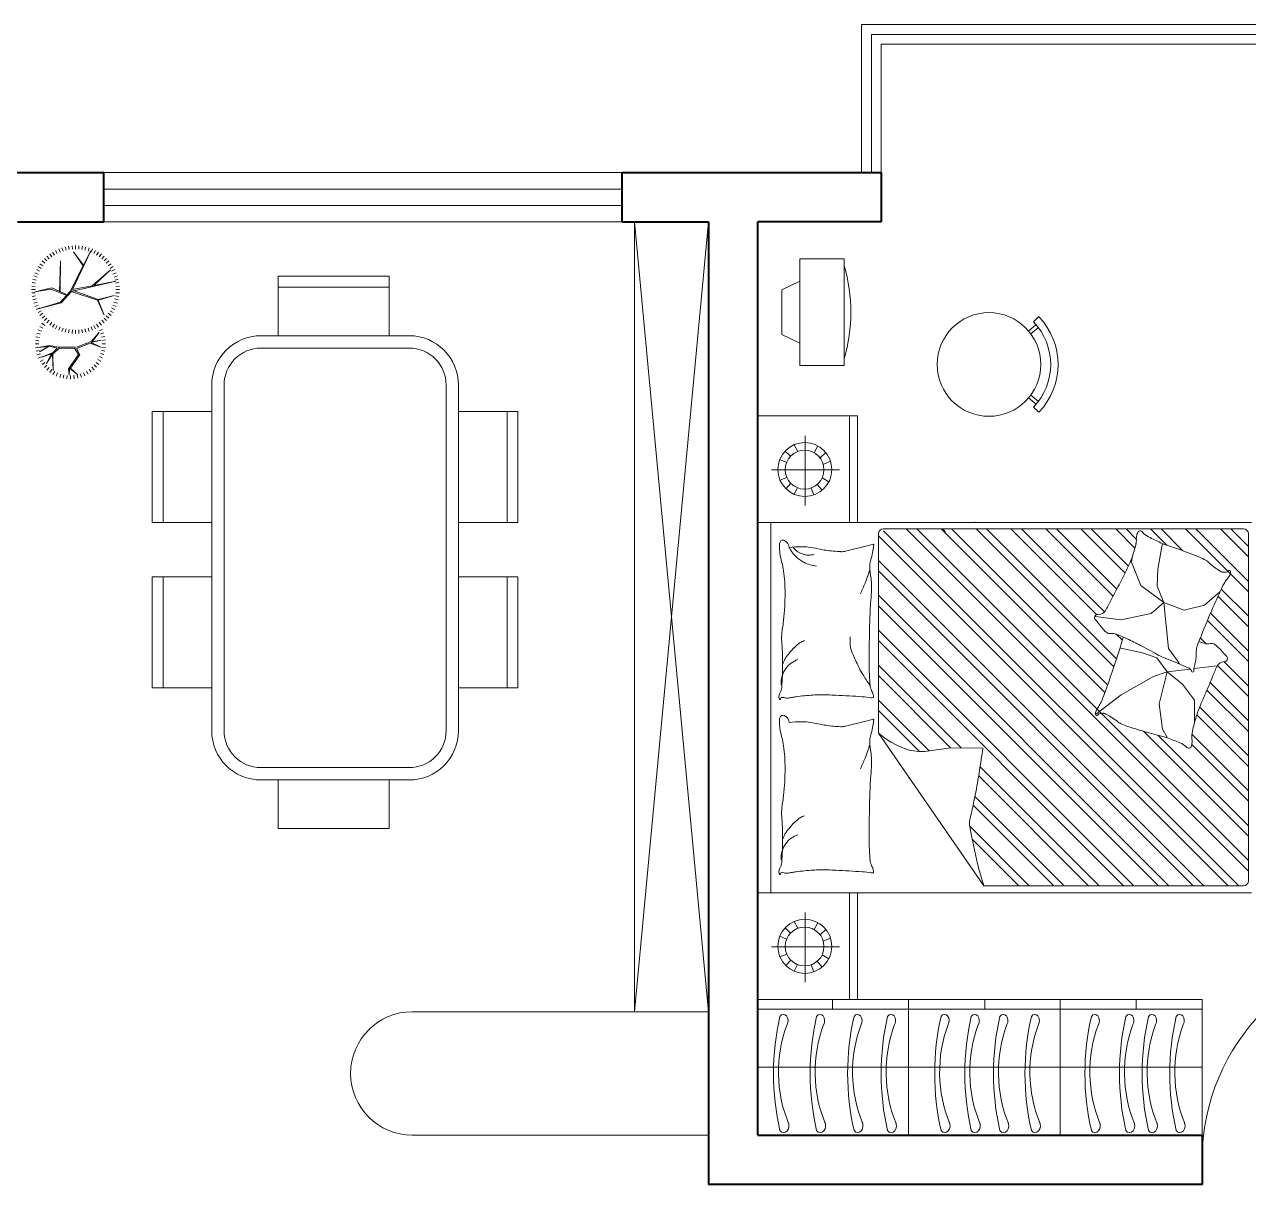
# Model space of a CAD drawing. Header units: millimetres. Extents: x 2835.4 to 2865.6, y 2144.9 to 2157.4.
# Drawn here: x 2855.464 to 2860.423, y 2152.702 to 2157.402 of the extents above; entities that cross this region are included whole.
import ezdxf

# ---------------------------------------------------------------- set-up
doc = ezdxf.new("R2010")
doc.units = ezdxf.units.MM
for name, color, linetype, lineweight in [('FURNITURE', 220, 'Continuous', 5), ('Muro1', 162, 'Continuous', 40), ('Puertas', 52, 'Continuous', 5)]:
    doc.layers.add(name, color=color, linetype=linetype, lineweight=lineweight)
doc.styles.add('ATT', font='txt')
doc.styles.get("Standard").update_dxf_attribs({"font": 'arial.ttf'})

# ---------------------------------------------------------------- blocks, each defined once
blk = doc.blocks.new('_C103PAV')
at = {"color": 0, "linetype": 'ByBlock'}
for p, q in [((5.8, 12.5), (-4.2, 12.5)), ((-4.2, 12.5), (-4.2, -11.5)), ((5.8, -11.5), (5.8, 12.5)), ((-8.2, 5.5), (-4.2, 7.5)), ((-8.2, 0.5), (-8.2, 5.5)), ((-8.2, 0.5), (-8.2, -4.5)), ((-8.2, -4.5), (-4.2, -6.5)), ((5.8, -11.5), (-4.2, -11.5))]:
    blk.add_line(p, q, dxfattribs=at)
blk.add_arc((-29.7, 0.5), 37, 343.6295, 16.3705, dxfattribs=at)
at = {"color": 0, "linetype": 'ByBlock', "style": 'ATT', "flags": 1}
for tag in ['YSIZE', 'XSIZE']:
    blk.add_attdef(tag, (0, 0), '', height=0.5, dxfattribs=at)
blk = doc.blocks.new('apto.')
at = {"layer": 'FURNITURE', "linetype": 'ByBlock'}
for p, q in [((2858.8553, 2157.4022), (2860.8153, 2157.4022)), ((2858.8553, 2156.8022), (2858.8553, 2157.4022)), ((2858.8953, 2157.3622), (2860.7753, 2157.3622)), ((2858.8953, 2156.8022), (2858.8953, 2157.3622)), ((2858.9353, 2157.3222), (2860.7353, 2157.3222)), ((2858.9353, 2156.8022), (2858.9353, 2157.3222)), ((2858.9353, 2156.8022), (2858.9353, 2157.0982)), ((2855.7853, 2156.8022), (2857.8853, 2156.8022)), ((2857.8853, 2156.7355), (2855.7853, 2156.7355)), ((2857.8853, 2156.6688), (2855.7853, 2156.6688)), ((2855.7853, 2156.6022), (2857.8853, 2156.6022)), ((2857.9353, 2153.4022), (2858.2353, 2156.6022)), ((2857.9353, 2156.6022), (2857.9353, 2153.4022)), ((2858.2353, 2153.4022), (2857.9353, 2156.6022)), ((2855.5743, 2156.4609), (2855.5659, 2156.4724)), ((2855.585, 2156.468), (2855.5775, 2156.4802)), ((2855.5962, 2156.4743), (2855.5897, 2156.487)), ((2855.6079, 2156.4797), (2855.6024, 2156.4929)), ((2855.62, 2156.4842), (2855.6156, 2156.4977)), ((2855.6324, 2156.4877), (2855.629, 2156.5015)), ((2855.645, 2156.4902), (2855.6428, 2156.5043)), ((2855.6578, 2156.4917), (2855.6567, 2156.5059)), ((2855.6583, 2156.329), (2855.7322, 2156.4847)), ((2855.7028, 2156.427), (2855.6619, 2156.4813)), ((2855.6619, 2156.4813), (2855.7012, 2156.4239)), ((2855.6706, 2156.4922), (2855.6706, 2156.5064)), ((2855.6835, 2156.4917), (2855.6846, 2156.5059)), ((2855.6963, 2156.4902), (2855.6985, 2156.5043)), ((2855.7322, 2156.4847), (2855.7028, 2156.427)), ((2855.7089, 2156.4877), (2855.7122, 2156.5015)), ((2855.7213, 2156.4842), (2855.7257, 2156.4977)), ((2855.7334, 2156.4797), (2855.7388, 2156.4929)), ((2855.7451, 2156.4743), (2855.7515, 2156.487)), ((2855.7563, 2156.468), (2855.7638, 2156.4802)), ((2855.767, 2156.4609), (2855.7754, 2156.4724)), ((2855.5309, 2156.4139), (2855.5187, 2156.4214)), ((2855.538, 2156.4246), (2855.5265, 2156.433)), ((2855.546, 2156.4347), (2855.5351, 2156.444)), ((2855.5547, 2156.4442), (2855.5446, 2156.4543)), ((2855.5642, 2156.4529), (2855.5549, 2156.4638)), ((2855.6101, 2156.4443), (2855.6051, 2156.3188)), ((2855.6082, 2156.3209), (2855.6101, 2156.4443)), ((2855.7012, 2156.4239), (2855.6513, 2156.3257)), ((2855.7771, 2156.4529), (2855.7864, 2156.4637)), ((2855.7866, 2156.4442), (2855.7966, 2156.4542)), ((2855.7953, 2156.4347), (2855.8061, 2156.444)), ((2855.8033, 2156.4246), (2855.8148, 2156.433)), ((2855.8104, 2156.4139), (2855.8226, 2156.4213)), ((2855.5112, 2156.3665), (2855.4974, 2156.3699)), ((2855.5147, 2156.3789), (2855.5012, 2156.3833)), ((2855.5192, 2156.391), (2855.506, 2156.3965)), ((2855.5246, 2156.4027), (2855.5119, 2156.4092)), ((2855.8123, 2156.4083), (2855.7378, 2156.3438)), ((2855.7449, 2156.3452), (2855.8123, 2156.4083)), ((2855.8167, 2156.4027), (2855.8294, 2156.4091)), ((2855.8221, 2156.391), (2855.8353, 2156.3964)), ((2855.8266, 2156.3789), (2855.8401, 2156.3833)), ((2855.83, 2156.3665), (2855.8439, 2156.3698)), ((2856.4914, 2156.1411), (2856.4914, 2156.3821)), ((2856.4914, 2156.3821), (2856.9414, 2156.3821)), ((2856.9414, 2156.3821), (2856.9414, 2156.1411)), ((2855.5067, 2156.3283), (2855.4924, 2156.3283)), ((2855.5072, 2156.3411), (2855.493, 2156.3422)), ((2855.5087, 2156.3539), (2855.4946, 2156.3561)), ((2855.5062, 2156.3189), (2855.5742, 2156.3346)), ((2855.5725, 2156.3304), (2855.5062, 2156.3189)), ((2855.6378, 2156.3026), (2855.5725, 2156.3304)), ((2855.5742, 2156.3346), (2855.6367, 2156.3065)), ((2855.6102, 2156.2775), (2855.6565, 2156.3293)), ((2855.8358, 2156.3627), (2855.6531, 2156.3208)), ((2855.7592, 2156.2854), (2855.6531, 2156.3208)), ((2855.6572, 2156.3283), (2855.7378, 2156.3438)), ((2855.6612, 2156.3248), (2855.7623, 2156.2876)), ((2855.7449, 2156.3452), (2855.8358, 2156.3627)), ((2855.8326, 2156.3539), (2855.8466, 2156.3561)), ((2855.8341, 2156.3411), (2855.8483, 2156.3422)), ((2855.8346, 2156.3282), (2855.8488, 2156.3282)), ((2856.4914, 2156.1411), (2856.4914, 2156.3381)), ((2856.4914, 2156.3381), (2856.9414, 2156.3381)), ((2856.9414, 2156.3381), (2856.9414, 2156.1411)), ((2855.5072, 2156.3154), (2855.493, 2156.3143)), ((2855.5087, 2156.3026), (2855.4946, 2156.3004)), ((2855.5112, 2156.29), (2855.4974, 2156.2867)), ((2855.5147, 2156.2776), (2855.5011, 2156.2732)), ((2855.5198, 2156.2495), (2855.6102, 2156.2775)), ((2855.6124, 2156.2744), (2855.5198, 2156.2495)), ((2855.6538, 2156.3198), (2855.6124, 2156.2744)), ((2855.7872, 2156.2243), (2855.7592, 2156.2854)), ((2855.7623, 2156.2876), (2855.8267, 2156.3039)), ((2855.8267, 2156.3039), (2855.7627, 2156.2848)), ((2855.7627, 2156.2848), (2855.7872, 2156.2243)), ((2855.8265, 2156.2776), (2855.8401, 2156.2732)), ((2855.83, 2156.29), (2855.8439, 2156.2866)), ((2855.8326, 2156.3026), (2855.8466, 2156.3004)), ((2855.8341, 2156.3154), (2855.8483, 2156.3143)), ((2855.5192, 2156.2655), (2855.506, 2156.2601)), ((2855.5245, 2156.2538), (2855.5118, 2156.2474)), ((2855.5308, 2156.2426), (2855.5187, 2156.2352)), ((2855.538, 2156.2319), (2855.5265, 2156.2235)), ((2855.546, 2156.2218), (2855.5351, 2156.2125)), ((2855.7953, 2156.2218), (2855.8061, 2156.2125)), ((2855.8033, 2156.2319), (2855.8148, 2156.2235)), ((2855.8104, 2156.2426), (2855.8226, 2156.2351)), ((2855.8167, 2156.2538), (2855.8294, 2156.2473)), ((2855.8221, 2156.2655), (2855.8353, 2156.26)), ((2855.5385, 2156.1718), (2855.5261, 2156.1789)), ((2855.5458, 2156.1831), (2855.5342, 2156.1915)), ((2855.5547, 2156.2123), (2855.5446, 2156.2023)), ((2855.5641, 2156.2036), (2855.5549, 2156.1928)), ((2855.5743, 2156.1956), (2855.5659, 2156.1841)), ((2855.585, 2156.1885), (2855.5775, 2156.1763)), ((2855.5962, 2156.1822), (2855.5897, 2156.1695)), ((2855.6079, 2156.1768), (2855.6024, 2156.1636)), ((2855.62, 2156.1723), (2855.6156, 2156.1588)), ((2855.7213, 2156.1723), (2855.7257, 2156.1588)), ((2855.7334, 2156.1768), (2855.7388, 2156.1636)), ((2855.745, 2156.1822), (2855.7515, 2156.1695)), ((2855.7563, 2156.1885), (2855.7637, 2156.1763)), ((2855.767, 2156.1956), (2855.7754, 2156.1841)), ((2855.7771, 2156.2036), (2855.7864, 2156.1927)), ((2855.7865, 2156.2123), (2855.7966, 2156.2022)), ((2859.5321, 2156.1602), (2859.5627, 2156.1861)), ((2859.5414, 2156.1484), (2859.572, 2156.1743)), ((2859.5523, 2156.1976), (2859.5739, 2156.2184)), ((2855.5222, 2156.121), (2855.5081, 2156.1225)), ((2855.5243, 2156.1343), (2855.5103, 2156.1372)), ((2855.5277, 2156.1473), (2855.5141, 2156.1516)), ((2855.5325, 2156.1599), (2855.5194, 2156.1656)), ((2855.6323, 2156.1688), (2855.629, 2156.155)), ((2855.645, 2156.1663), (2855.6427, 2156.1522)), ((2855.6578, 2156.1648), (2855.6566, 2156.1506)), ((2855.6706, 2156.1643), (2855.6706, 2156.15)), ((2855.6835, 2156.1648), (2855.6846, 2156.1506)), ((2855.6963, 2156.1663), (2855.6985, 2156.1522)), ((2855.7089, 2156.1688), (2855.7122, 2156.155)), ((2855.7335, 2156.118), (2855.7669, 2156.1548)), ((2855.773, 2156.1234), (2855.7346, 2156.1141)), ((2855.7669, 2156.1548), (2855.7378, 2156.1163)), ((2855.7378, 2156.1163), (2855.773, 2156.1234)), ((2855.7669, 2156.1609), (2855.7799, 2156.1668)), ((2855.7717, 2156.1484), (2855.7853, 2156.1529)), ((2855.7753, 2156.1355), (2855.7892, 2156.1385)), ((2855.7774, 2156.1222), (2855.7916, 2156.1238)), ((2857.0224, 2156.1411), (2856.4224, 2156.1411)), ((2855.5216, 2156.1076), (2855.5073, 2156.1076)), ((2855.5224, 2156.0942), (2855.5082, 2156.0927)), ((2855.5245, 2156.081), (2855.5106, 2156.0779)), ((2855.5176, 2156.0937), (2855.5651, 2156.1014)), ((2855.5602, 2156.098), (2855.5176, 2156.0937)), ((2855.5632, 2156.0985), (2855.525, 2156.0754)), ((2855.525, 2156.0754), (2855.5602, 2156.098)), ((2855.5966, 2156.0906), (2855.5632, 2156.0985)), ((2855.5651, 2156.1014), (2855.6001, 2156.0943)), ((2855.5729, 2156.067), (2855.5966, 2156.0906)), ((2855.6039, 2156.0909), (2855.5791, 2156.0662)), ((2855.6001, 2156.0943), (2855.6705, 2156.0943)), ((2855.671, 2156.0875), (2855.6039, 2156.0909)), ((2855.6671, 2156.091), (2855.6833, 2156.0651)), ((2855.7304, 2156.1112), (2855.6742, 2156.0897)), ((2855.6742, 2156.0897), (2855.6886, 2156.0641)), ((2855.6752, 2156.095), (2855.7335, 2156.118)), ((2855.773, 2156.0941), (2855.7304, 2156.1112)), ((2855.7346, 2156.1141), (2855.773, 2156.0941)), ((2855.7755, 2156.0821), (2855.7895, 2156.0792)), ((2855.7776, 2156.0954), (2855.7918, 2156.094)), ((2855.7782, 2156.1088), (2855.7925, 2156.1089)), ((2857.0224, 2156.0911), (2856.4224, 2156.0911)), ((2855.5281, 2156.068), (2855.5145, 2156.0635)), ((2855.5329, 2156.0555), (2855.5199, 2156.0496)), ((2855.5391, 2156.0435), (2855.5268, 2156.0364)), ((2855.5755, 2156.0715), (2855.5337, 2156.0537)), ((2855.5337, 2156.0537), (2855.5732, 2156.0671)), ((2855.5465, 2156.0323), (2855.535, 2156.0239)), ((2855.5777, 2156.0683), (2855.5528, 2156.0281)), ((2855.5528, 2156.0281), (2855.5732, 2156.0671)), ((2855.5807, 2156.0009), (2855.5777, 2156.0683)), ((2855.5791, 2156.0662), (2855.5807, 2156.0009)), ((2855.6833, 2156.0651), (2855.6428, 2156.0067)), ((2855.6886, 2156.0641), (2855.6502, 2156.0099)), ((2855.7456, 2156.0228), (2855.7563, 2156.0133)), ((2855.754, 2156.0333), (2855.7656, 2156.0249)), ((2855.7613, 2156.0446), (2855.7737, 2156.0375)), ((2855.7674, 2156.0566), (2855.7804, 2156.0508)), ((2855.7721, 2156.0691), (2855.7857, 2156.0648)), ((2855.555, 2156.0219), (2855.5444, 2156.0123)), ((2855.5645, 2156.0125), (2855.555, 2156.0018)), ((2855.575, 2156.0041), (2855.5666, 2155.9925)), ((2855.5863, 2155.9968), (2855.5792, 2155.9844)), ((2855.5983, 2155.9908), (2855.5925, 2155.9777)), ((2855.6108, 2155.986), (2855.6065, 2155.9724)), ((2855.6238, 2155.9826), (2855.6209, 2155.9686)), ((2855.6371, 2155.9805), (2855.6357, 2155.9664)), ((2855.6449, 2155.9816), (2855.6428, 2156.0067)), ((2855.6456, 2156.0099), (2855.6449, 2155.9816)), ((2855.6798, 2155.9824), (2855.6456, 2156.0099)), ((2855.6502, 2156.0099), (2855.6798, 2155.9824)), ((2855.6505, 2155.9799), (2855.6506, 2155.9656)), ((2855.6639, 2155.9807), (2855.6655, 2155.9665)), ((2855.6772, 2155.9828), (2855.6802, 2155.9689)), ((2855.6901, 2155.9864), (2855.6946, 2155.9728)), ((2855.7026, 2155.9912), (2855.7085, 2155.9782)), ((2855.7146, 2155.9974), (2855.7217, 2155.9851)), ((2855.7258, 2156.0048), (2855.7342, 2155.9933)), ((2855.7362, 2156.0132), (2855.7458, 2156.0027)), ((2856.2224, 2155.9411), (2856.2224, 2154.5411)), ((2856.2724, 2155.9411), (2856.2724, 2154.5411)), ((2857.1724, 2154.5411), (2857.1724, 2155.9411)), ((2857.2224, 2154.5411), (2857.2224, 2155.9411)), ((2859.5321, 2155.8891), (2859.5627, 2155.8632)), ((2859.5414, 2155.9009), (2859.572, 2155.875)), ((2855.9814, 2155.3841), (2855.9814, 2155.8341)), ((2855.9814, 2155.8341), (2856.2224, 2155.8341)), ((2856.0254, 2155.3841), (2856.0254, 2155.8341)), ((2856.0254, 2155.8341), (2856.2224, 2155.8341)), ((2857.4634, 2155.8341), (2857.2224, 2155.8341)), ((2857.4194, 2155.8341), (2857.2224, 2155.8341)), ((2857.4194, 2155.3841), (2857.4194, 2155.8341)), ((2857.4634, 2155.3841), (2857.4634, 2155.8341)), ((2859.5523, 2155.8517), (2859.5739, 2155.8309)), ((2858.8384, 2155.8162), (2858.4352, 2155.8162)), ((2858.4352, 2155.8162), (2858.4352, 2155.3842)), ((2858.8062, 2155.3842), (2858.8062, 2155.8162)), ((2858.8384, 2155.3842), (2858.8384, 2155.8162)), ((2858.6265, 2155.7356), (2858.6265, 2155.4538)), ((2858.5973, 2155.6722), (2858.5828, 2155.6997)), ((2858.6265, 2155.7083), (2858.6265, 2155.6771)), ((2858.6629, 2155.6672), (2858.6783, 2155.6947)), ((2858.5516, 2155.6278), (2858.5242, 2155.6402)), ((2858.5679, 2155.6529), (2858.5456, 2155.6737)), ((2858.6873, 2155.646), (2858.7105, 2155.6678)), ((2858.7004, 2155.6199), (2858.7296, 2155.6323)), ((2858.4905, 2155.5973), (2858.7657, 2155.5973)), ((2858.5459, 2155.5973), (2858.5161, 2155.5973)), ((2858.5524, 2155.5671), (2858.5248, 2155.5564)), ((2858.5686, 2155.5431), (2858.5488, 2155.521)), ((2858.6761, 2155.5388), (2858.6958, 2155.5152)), ((2858.6961, 2155.5652), (2858.7227, 2155.5489)), ((2858.5954, 2155.5252), (2858.5819, 2155.4987)), ((2858.651, 2155.5241), (2858.662, 2155.4959)), ((2856.2224, 2155.3841), (2855.9814, 2155.3841)), ((2856.2224, 2155.3841), (2856.0254, 2155.3841)), ((2857.2224, 2155.3841), (2857.4634, 2155.3841)), ((2857.2224, 2155.3841), (2857.4194, 2155.3841)), ((2858.4352, 2155.3842), (2858.8384, 2155.3842)), ((2860.4352, 2155.3842), (2858.4352, 2155.3842)), ((2858.4352, 2155.3842), (2858.4352, 2153.8842)), ((2858.4876, 2155.3842), (2858.4876, 2153.8842)), ((2859.3139, 2155.3842), (2859.3139, 2155.3872)), ((2858.9237, 2154.5307), (2858.9237, 2155.3383)), ((2860.3411, 2153.9126), (2858.9237, 2155.3299)), ((2858.9437, 2155.3583), (2860.403, 2155.3583)), ((2860.3835, 2153.9126), (2858.9449, 2155.3511)), ((2860.423, 2153.972), (2859.0367, 2155.3583)), ((2860.423, 2154.0145), (2859.0792, 2155.3583)), ((2859.8413, 2154.6952), (2859.1782, 2155.3583)), ((2859.8526, 2154.7264), (2859.2206, 2155.3583)), ((2859.8782, 2154.7997), (2859.3196, 2155.3583)), ((2859.8888, 2154.8316), (2859.362, 2155.3583)), ((2859.8081, 2155.0112), (2859.461, 2155.3583)), ((2859.84, 2155.0218), (2859.5034, 2155.3583)), ((2859.8748, 2155.086), (2859.6024, 2155.3583)), ((2859.8892, 2155.114), (2859.6449, 2155.3583)), ((2859.9232, 2155.179), (2859.7439, 2155.3583)), ((2859.9369, 2155.2077), (2859.7863, 2155.3583)), ((2859.9631, 2155.2805), (2859.8853, 2155.3583)), ((2859.9688, 2155.3173), (2859.9277, 2155.3583)), ((2860.0925, 2155.2925), (2860.0267, 2155.3583)), ((2860.1576, 2155.2699), (2860.0691, 2155.3583)), ((2860.423, 2155.1034), (2860.1681, 2155.3583)), ((2860.423, 2155.1458), (2860.2105, 2155.3583)), ((2860.423, 2155.2448), (2860.3095, 2155.3583)), ((2860.423, 2155.2873), (2860.352, 2155.3583)), ((2860.423, 2155.3383), (2860.423, 2153.9326)), ((2858.8735, 2155.2888), (2858.7909, 2155.2681)), ((2858.9035, 2155.2963), (2858.8735, 2155.2888)), ((2860.0562, 2155.1958), (2860.0733, 2155.2938)), ((2860.0733, 2155.2938), (2860.0798, 2155.2971)), ((2860.2421, 2153.9126), (2858.9237, 2155.2309)), ((2859.9496, 2155.2233), (2859.953, 2155.2474)), ((2860.1997, 2153.9126), (2858.9237, 2155.1885)), ((2859.9874, 2155.1287), (2859.9496, 2155.2233)), ((2860.0527, 2155.127), (2860.0562, 2155.1958)), ((2855.9814, 2154.7141), (2855.9814, 2155.1641)), ((2855.9814, 2155.1641), (2856.2224, 2155.1641)), ((2856.0254, 2154.7141), (2856.0254, 2155.1641)), ((2856.0254, 2155.1641), (2856.2224, 2155.1641)), ((2857.4634, 2155.1641), (2857.2224, 2155.1641)), ((2857.4194, 2155.1641), (2857.2224, 2155.1641)), ((2857.4194, 2154.7141), (2857.4194, 2155.1641)), ((2857.4634, 2154.7141), (2857.4634, 2155.1641)), ((2860.1007, 2153.9126), (2858.9237, 2155.0895)), ((2860.0802, 2155.0599), (2859.9874, 2155.1287)), ((2860.0802, 2155.0599), (2860.0527, 2155.127)), ((2860.2452, 2155.0496), (2860.3078, 2155.1032)), ((2860.423, 2154.962), (2860.2997, 2155.0853)), ((2860.423, 2155.0044), (2860.313, 2155.1144)), ((2860.0582, 2153.9126), (2858.9237, 2155.0471)), ((2860.0287, 2155.0152), (2860.0802, 2155.0599)), ((2860.0802, 2155.0599), (2860.0991, 2154.8741)), ((2860.0802, 2155.0599), (2860.1627, 2155.0289)), ((2860.1627, 2155.0289), (2860.2452, 2155.0496)), ((2859.8035, 2155.0031), (2859.9066, 2154.9894)), ((2859.9066, 2154.9894), (2860.0287, 2155.0152)), ((2860.423, 2154.8206), (2860.2566, 2154.987)), ((2860.423, 2154.863), (2860.2693, 2155.0167)), ((2859.9592, 2153.9126), (2858.9237, 2154.9481)), ((2859.9123, 2154.907), (2859.8869, 2154.9324)), ((2859.9168, 2153.9126), (2858.9237, 2154.9057)), ((2860.2514, 2154.8932), (2860.228, 2154.9166)), ((2859.9945, 2154.8558), (2859.9056, 2154.8755)), ((2860.0518, 2154.836), (2859.9945, 2154.8558)), ((2860.0932, 2154.7787), (2860.0518, 2154.836)), ((2860.0794, 2154.8369), (2860.1357, 2154.8139)), ((2860.0991, 2154.8741), (2860.1352, 2154.8242)), ((2859.2592, 2154.4712), (2858.9237, 2154.8067)), ((2860.0932, 2154.7787), (2860.1874, 2154.7904)), ((2860.1352, 2154.8242), (2860.1438, 2154.8122)), ((2860.1357, 2154.8139), (2860.1792, 2154.7961)), ((2860.2021, 2154.7923), (2860.2967, 2154.8041)), ((2860.423, 2154.6792), (2860.2972, 2154.805)), ((2860.423, 2154.7216), (2860.3242, 2154.8204)), ((2859.2163, 2154.4717), (2858.9237, 2154.7642)), ((2859.9076, 2154.6858), (2860.0379, 2154.7609)), ((2860.0379, 2154.7609), (2860.0932, 2154.7787)), ((2860.0932, 2154.7787), (2860.0616, 2154.6502)), ((2860.0932, 2154.7787), (2860.1565, 2154.7293)), ((2860.423, 2154.5802), (2860.2677, 2154.7355)), ((2856.2224, 2154.7141), (2855.9814, 2154.7141)), ((2856.2224, 2154.7141), (2856.0254, 2154.7141)), ((2857.2224, 2154.7141), (2857.4634, 2154.7141)), ((2857.2224, 2154.7141), (2857.4194, 2154.7141)), ((2859.8036, 2154.6066), (2859.9076, 2154.6858)), ((2860.1565, 2154.7293), (2860.2039, 2154.664)), ((2860.423, 2154.5377), (2860.2551, 2154.7057)), ((2859.1296, 2154.4593), (2858.9237, 2154.6652)), ((2860.0616, 2154.6502), (2860.0755, 2154.5474)), ((2860.2039, 2154.664), (2860.2039, 2154.5711)), ((2860.423, 2154.4387), (2860.2255, 2154.6363)), ((2858.9035, 2154.5871), (2858.8735, 2154.5796)), ((2859.0901, 2154.4564), (2858.9237, 2154.6228)), ((2860.423, 2154.3963), (2860.2142, 2154.6052)), ((2858.8735, 2154.5796), (2858.7909, 2154.5589)), ((2860.423, 2154.1135), (2859.9982, 2154.5383)), ((2860.0755, 2154.5474), (2860.0955, 2154.5114)), ((2858.9237, 2154.5307), (2859.3511, 2153.9126)), ((2860.423, 2154.1559), (2860.0561, 2154.5228)), ((2860.423, 2154.2973), (2860.1946, 2154.5257)), ((2859.1214, 2154.4581), (2859.2168, 2154.4718)), ((2859.2168, 2154.4718), (2859.3469, 2154.47)), ((2860.423, 2154.2549), (2860.1933, 2154.4847)), ((2856.4224, 2154.3911), (2857.0224, 2154.3911)), ((2859.8178, 2153.9126), (2859.3359, 2154.3945)), ((2856.4224, 2154.3411), (2857.0224, 2154.3411)), ((2856.4914, 2154.3411), (2856.4914, 2154.1441)), ((2856.9414, 2154.1441), (2856.9414, 2154.3411)), ((2859.7754, 2153.9126), (2859.3301, 2154.3579)), ((2859.634, 2153.9126), (2859.3076, 2154.239)), ((2859.6764, 2153.9126), (2859.3148, 2154.2742)), ((2856.4914, 2154.1441), (2856.9414, 2154.1441)), ((2859.535, 2153.9126), (2859.2939, 2154.1537)), ((2859.4926, 2153.9126), (2859.3043, 2154.1009)), ((2860.403, 2153.9126), (2859.3511, 2153.9126)), ((2858.8384, 2153.8842), (2858.4352, 2153.8842)), ((2858.4352, 2153.8842), (2858.4352, 2153.4522)), ((2858.4352, 2153.8842), (2860.4352, 2153.8842)), ((2858.8062, 2153.4522), (2858.8062, 2153.8842)), ((2858.8384, 2153.4522), (2858.8384, 2153.8842)), ((2858.6265, 2153.8036), (2858.6265, 2153.5218)), ((2858.5679, 2153.7209), (2858.5456, 2153.7417)), ((2858.5973, 2153.7402), (2858.5828, 2153.7677)), ((2858.6265, 2153.7763), (2858.6265, 2153.7451)), ((2858.6629, 2153.7352), (2858.6783, 2153.7627)), ((2858.5516, 2153.6958), (2858.5242, 2153.7082)), ((2858.6873, 2153.714), (2858.7105, 2153.7358)), ((2858.7004, 2153.6879), (2858.7296, 2153.7003)), ((2858.4905, 2153.6653), (2858.7657, 2153.6653)), ((2858.5459, 2153.6653), (2858.5161, 2153.6653)), ((2858.5524, 2153.6351), (2858.5248, 2153.6244)), ((2858.5686, 2153.6111), (2858.5488, 2153.589)), ((2858.5954, 2153.5932), (2858.5819, 2153.5667)), ((2858.6761, 2153.6068), (2858.6958, 2153.5832)), ((2858.6961, 2153.6332), (2858.7227, 2153.6169)), ((2858.651, 2153.5921), (2858.662, 2153.5639)), ((2860.2353, 2153.4522), (2858.4352, 2153.4522)), ((2858.4352, 2152.9022), (2858.4352, 2153.4522)), ((2858.4352, 2153.4522), (2858.8384, 2153.4522)), ((2859.0458, 2153.4522), (2858.7383, 2153.4522)), ((2858.7383, 2153.4522), (2858.7383, 2153.4122)), ((2859.3533, 2153.4522), (2859.0458, 2153.4522)), ((2859.0458, 2153.4522), (2859.0458, 2152.9022)), ((2859.6608, 2153.4522), (2859.3533, 2153.4522)), ((2859.3555, 2153.4522), (2859.3555, 2153.4122)), ((2859.9683, 2153.4522), (2859.6608, 2153.4522)), ((2859.6608, 2153.4522), (2859.6608, 2153.4122)), ((2859.9683, 2153.4522), (2859.9683, 2153.4122)), ((2860.2353, 2153.4522), (2859.9683, 2153.4522)), ((2860.2353, 2153.4522), (2860.2353, 2152.9022)), ((2858.2353, 2153.4022), (2857.0353, 2153.4022)), ((2860.2353, 2153.4122), (2858.4352, 2153.4122)), ((2859.6608, 2153.4122), (2859.6608, 2152.9022)), ((2858.4352, 2153.3022), (2858.4352, 2152.9022)), ((2858.4352, 2153.1772), (2860.2353, 2153.1772)), ((2858.2353, 2152.9022), (2857.0353, 2152.9022)), ((2858.4352, 2152.9022), (2860.2353, 2152.9022))]:
    blk.add_line(p, q, dxfattribs=at)
for centre, radius in [((2859.3718, 2156.0246), 0.21), ((2858.6255, 2155.599), 0.1094), ((2858.6246, 2155.5984), 0.0787), ((2858.6255, 2153.667), 0.1094), ((2858.6246, 2153.6664), 0.0787)]:
    blk.add_circle(centre, radius, dxfattribs=at)
for centre, radius, start, end in [((2859.3718, 2156.0246), 0.25, 316.2207, 43.7793), ((2859.3718, 2156.0246), 0.28, 316.2207, 43.7793), ((2856.4224, 2155.9411), 0.2, 90, 180), ((2857.0224, 2155.9411), 0.2, 360, 90), ((2856.4224, 2155.9411), 0.15, 90, 180), ((2857.0224, 2155.9411), 0.15, 360, 90), ((2858.9437, 2155.3383), 0.02, 90, 180), ((2859.1763, 2155.3383), 0.02, 0, 90), ((2860.0286, 2155.319), 0.0599, 166.9598, 183.3881), ((2860.0199, 2155.321), 0.0509, 148.3083, 166.9598), ((2859.9815, 2155.3447), 0.0058, 90.9614, 148.3083), ((2859.9817, 2155.3338), 0.0168, 40.5086, 90.9614), ((2860.0519, 2155.3937), 0.0755, 220.5086, 243.6668), ((2860.403, 2155.3383), 0.02, 0, 90), ((2858.6131, 2155.2843), 0.0904, 168.7276, 180), ((2858.6839, 2155.2843), 0.1611, 180, 188.4372), ((2858.5373, 2155.2994), 0.0131, 63.4195, 168.7276), ((2858.5279, 2155.2805), 0.0342, 4.4002, 63.4195), ((2858.6151, 2154.7944), 0.4918, 90, 96.2324), ((2858.6864, 2155.3473), 0.1399, 207.2036, 224.9024), ((2858.6505, 2155.338), 0.0899, 216.2641, 228.5571), ((2858.6151, 2155.0822), 0.204, 80.3156, 90), ((2858.501, 2154.4139), 0.882, 77.8016, 80.3156), ((2858.6346, 2155.3146), 0.2708, 350.5159, 355.9171), ((2858.9038, 2155.2954), 0.000917, 355.9171, 104.0449), ((2859.5479, 2155.3919), 0.43, 339.2514, 347.3748), ((2859.906, 2155.3117), 0.063, 347.3748, 3.3881), ((2861.1991, 2157.7117), 2.6619, 243.6668, 244.8268), ((2860.1434, 2155.4653), 0.1798, 244.8268, 249.2919), ((2860.2727, 2155.8073), 0.5454, 249.2919, 251.7631), ((2859.5862, 2153.724), 1.6481, 70.3416, 71.7631), ((2858.8259, 2155.3054), 0.3048, 188.4372, 195.744), ((2858.6864, 2155.3473), 0.1399, 224.9024, 242.6012), ((2858.6258, 2155.3101), 0.0526, 228.5571, 244.6449), ((2858.668, 2155.3991), 0.1511, 244.6449, 248.1851), ((2858.6882, 2155.4496), 0.2056, 248.1851, 251.2201), ((2858.6401, 2155.3082), 0.0562, 251.2201, 270), ((2858.6401, 2155.3435), 0.0915, 270, 284.6851), ((2858.7544, 2155.5859), 0.3171, 257.8016, 261.9949), ((2858.802, 2155.9243), 0.6588, 261.9949, 267.3351), ((2858.7745, 2155.3338), 0.0677, 267.3351, 284.0452), ((2859.0086, 2155.2035), 0.1197, 162.6136, 173.5659), ((2858.6751, 2155.3079), 0.2297, 342.6136, 350.5159), ((2859.3668, 2155.4606), 0.6236, 332.5079, 339.2514), ((2859.4668, 2153.3897), 2.003, 67.7645, 70.3416), ((2860.1504, 2155.0619), 0.1965, 59.5306, 67.7645), ((2860.209, 2155.1615), 0.081, 45.9036, 59.5306), ((2858.2994, 2155.1569), 0.2422, 7.5469, 15.744), ((2857.8628, 2155.0991), 0.6827, 0, 7.5469), ((2858.6864, 2155.3473), 0.1399, 242.6012, 253.485), ((2858.6864, 2155.3473), 0.1399, 253.485, 264.3689), ((2858.1832, 2155.4112), 0.7387, 340.572, 342.8018), ((2859.0346, 2155.2005), 0.1459, 173.5659, 191.5586), ((2860.4003, 2155.3589), 0.194, 225.9036, 234.6985), ((2860.4916, 2155.4879), 0.352, 234.6985, 238.7862), ((2860.3296, 2155.2205), 0.0393, 238.7862, 251.0332), ((2860.3218, 2155.1978), 0.0153, 251.0332, 268.3327), ((2860.3236, 2155.2596), 0.0771, 268.3327, 276.0115), ((2860.3302, 2155.197), 0.0142, 276.0115, 319.0249), ((2860.3456, 2155.1836), 0.0063, 72.3233, 139.0249), ((2860.3154, 2155.1856), 0.0352, 335.2589, 359.5525), ((2860.3462, 2155.1853), 0.00443, 359.5525, 72.3233), ((2858.1832, 2155.4112), 0.7387, 336.5156, 338.3423), ((2858.1832, 2155.4112), 0.7387, 338.3423, 340.572), ((2858.6662, 2155.1252), 0.2301, 357.2509, 11.5586), ((2865.2983, 2152.2902), 6.1019, 152.15178, 152.50014), ((2854.7409, 2157.8678), 5.8383, 332.15178, 332.50792), ((2861.0694, 2154.7557), 0.8371, 152.8972, 155.4754), ((2860.3947, 2155.101), 0.0792, 137.0187, 152.8972), ((2860.2928, 2155.196), 0.0601, 317.0187, 335.2589), ((2857.4965, 2155.0991), 1.049, 353.9133, 0), ((2858.1832, 2155.4112), 0.7387, 334.6889, 336.5156), ((2857.4929, 2155.1815), 1.4048, 355.3824, 357.2509), ((2861.6743, 2154.1767), 2.0162, 152.5001, 153.5853), ((2864.9425, 2152.9886), 5.0942, 155.4754, 156.5205), ((2860.1056, 2154.9705), 1.2165, 175.3824, 177.3904), ((2859.8153, 2155.0479), 0.0359, 266.7545, 332.7098), ((2857.0948, 2156.4515), 3.0972, 332.7098, 333.5853), ((2858.0133, 2155.044), 0.5293, 349.8101, 353.9133), ((2862.2491, 2154.8728), 3.3622, 177.3904, 179.0296), ((2859.8126, 2154.9993), 0.0127, 86.7545, 218.8136), ((2859.857, 2155.035), 0.0697, 218.8136, 224.1274), ((2859.7745, 2154.9551), 0.0452, 37.5287, 44.1274), ((2859.507, 2154.7496), 0.3825, 36.2163, 37.5287), ((2863.1546, 2153.7653), 3.145, 156.5205, 158.9957), ((2858.6842, 2154.9234), 0.1524, 169.8101, 177.4614), ((2860.3485, 2155.3658), 0.6605, 216.2163, 217.2151), ((2859.9958, 2155.098), 0.2176, 217.2151, 223.5224), ((2859.8941, 2155.0014), 0.0774, 223.5224, 234.1064), ((2859.862, 2154.957), 0.0226, 234.1064, 278.0492), ((2859.8716, 2154.8893), 0.0458, 67.5838, 98.0492), ((2859.5056, 2154.0022), 1.0054, 64.9471, 67.5838), ((2858.8214, 2154.9173), 0.2897, 177.4614, 184.8018), ((2857.6626, 2154.82), 0.8732, 0.5757, 4.8018), ((2858.7414, 2154.7177), 0.2252, 129.0349, 136.1885), ((2858.6306, 2154.8543), 0.0493, 118.3168, 129.0349), ((2858.7021, 2154.7215), 0.2002, 113.0028, 118.3168), ((2859.0812, 2154.9039), 0.2721, 176.4448, 184.0828), ((2858.8677, 2154.8886), 0.058, 184.0828, 200.6743), ((2864.6051, 2154.8329), 5.7185, 179.0296, 180.2865), ((2856.899, 2155.8075), 3.145, 340.9164, 343.3915), ((2859.8011, 2154.9419), 0.1166, 343.3915, 349.2634), ((2859.2171, 2153.3849), 1.6868, 62.9116, 64.9471), ((2859.2725, 2153.4931), 1.5652, 60.064, 62.9116), ((2860.3274, 2154.8508), 0.1166, 158.9957, 171.8784), ((2860.5554, 2155.851), 1.0054, 250.6552, 251.9797), ((2860.2586, 2154.9385), 0.0458, 251.9797, 282.4451), ((2860.2733, 2154.8717), 0.0226, 58.5023, 102.4451), ((2860.2447, 2154.8249), 0.0774, 47.9183, 58.5023), ((2860.1507, 2154.7209), 0.2176, 41.611, 47.9183), ((2858.7545, 2154.726), 0.234, 152.7604, 159.1397), ((2858.6147, 2154.7979), 0.0768, 141.6114, 152.7604), ((2858.8615, 2154.6024), 0.3916, 136.1885, 141.6114), ((2859.2875, 2155.047), 0.5066, 200.6743, 204.3265), ((2860.1309, 2155.4283), 1.4323, 204.3265, 206.4985), ((2860.1605, 2155.0353), 0.2143, 240.064, 247.7645), ((2860.0334, 2154.8615), 0.1794, 345.1193, 352.3216), ((2860.1406, 2154.847), 0.0712, 352.3216, 4.5118), ((2860.2777, 2154.8579), 0.0663, 171.8784, 184.5118), ((2859.8196, 2154.4268), 0.6605, 40.6122, 41.611), ((2860.6114, 2155.1057), 0.3825, 220.6122, 221.9246), ((2860.3258, 2154.8332), 0.0127, 271.1504, 43.2095), ((2860.3604, 2154.8803), 0.0452, 221.9246, 228.5233), ((2860.2843, 2154.7942), 0.0697, 43.2095, 48.5233), ((2858.629, 2154.7346), 0.0992, 143.9136, 164.0648), ((2857.0415, 2154.8137), 1.4943, 358.0921, 0.5757), ((2858.629, 2154.7346), 0.0992, 126.1766, 143.9136), ((2858.629, 2154.7346), 0.0992, 108.4397, 126.1766), ((2859.1289, 2154.9288), 0.3126, 206.4985, 212.135), ((2860.0506, 2154.8101), 1.164, 180.2865, 183.574), ((2860.1705, 2154.7748), 0.0231, 17.1867, 67.7645), ((2860.1927, 2154.7845), 0.0092, 340.6201, 4.2593), ((2860.2357, 2154.7877), 0.034, 172.0178, 184.2593), ((2860.3957, 2154.7652), 0.1955, 165.1193, 172.0178), ((2863.147, 2153.5937), 3.0972, 157.1056, 157.9812), ((2860.3268, 2154.7847), 0.0359, 91.1504, 157.1056), ((2858.629, 2154.7346), 0.0992, 164.0648, 184.2159), ((2857.7146, 2154.7913), 0.8208, 354.7408, 358.0921), ((2859.4812, 2155.1501), 0.7286, 212.135, 215.8263), ((2859.0345, 2154.7467), 0.1459, 183.574, 192.869), ((2855.0569, 2156.4448), 5.0942, 339.8713, 340.9164), ((2860.1969, 2154.7829), 0.00467, 197.1867, 340.6201), ((2858.4065, 2155.5108), 2.0162, 336.896, 337.9812), ((2858.5495, 2154.6788), 0.0289, 149.3487, 184.3025), ((2858.4783, 2154.721), 0.0539, 329.3487, 354.7408), ((2858.7122, 2153.7736), 0.9131, 93.3687, 97.6809), ((2858.6984, 2154.0076), 0.6787, 88.3669, 93.3687), ((2858.6788, 2153.3213), 1.3652, 86.945, 88.3669), ((2858.0249, 2141.0685), 13.6356, 86.49514, 86.94504), ((2858.9364, 2154.7243), 0.0453, 192.869, 207.2841), ((2858.828, 2154.6683), 0.0767, 16.2212, 27.2841), ((2858.8177, 2154.6653), 0.0875, 7.1204, 16.2212), ((2859.0541, 2154.9798), 0.8371, 337.2931, 339.8713), ((2865.6024, 2152.3619), 5.8383, 156.54767, 156.9038), ((2854.6486, 2157.114), 6.1019, 336.54767, 336.89602), ((2858.5457, 2154.6785), 0.0251, 184.3025, 201.7883), ((2858.5256, 2154.6705), 0.00342, 201.7883, 250.436), ((2858.5252, 2154.6694), 0.00232, 250.436, 11.8931), ((2858.5317, 2154.6708), 0.00428, 111.9904, 191.8931), ((2858.5359, 2154.6603), 0.0156, 68.579, 111.9904), ((2858.5536, 2154.7053), 0.0328, 248.579, 278.1335), ((2858.5234, 2154.9164), 0.246, 278.1335, 282.1095), ((2858.6167, 2154.4819), 0.1983, 97.6809, 102.1095), ((2858.8389, 2154.3579), 0.3212, 80.0016, 86.4951), ((2858.898, 2154.6933), 0.0193, 260.0016, 286.6978), ((2858.9032, 2154.676), 0.00132, 286.6978, 7.1204), ((2859.8621, 2154.6004), 0.0601, 141.4146, 159.6548), ((2859.7532, 2154.6873), 0.0792, 321.4146, 337.2931), ((2860.8057, 2154.4076), 0.6236, 156.9038, 163.6473), ((2858.6131, 2154.575), 0.0904, 168.7276, 180), ((2858.5373, 2154.5901), 0.0131, 63.4195, 168.7276), ((2858.5279, 2154.5713), 0.0342, 4.4002, 63.4195), ((2858.6346, 2154.6054), 0.2708, 350.5159, 355.9171), ((2858.9038, 2154.5862), 0.000917, 355.9171, 104.0449), ((2859.8388, 2154.609), 0.0352, 159.6548, 183.9484), ((2859.808, 2154.6069), 0.00443, 183.9484, 256.7192), ((2859.8085, 2154.6087), 0.0063, 256.7192, 323.4208), ((2859.8249, 2154.5965), 0.0142, 100.4074, 143.4208), ((2859.8363, 2154.5346), 0.0771, 92.7286, 100.4074), ((2859.8333, 2154.5964), 0.0153, 75.4291, 92.7286), ((2859.8273, 2154.5731), 0.0393, 63.1821, 75.4291), ((2859.6862, 2154.294), 0.352, 59.0944, 63.1821), ((2859.7674, 2154.4296), 0.194, 50.2995, 59.0944), ((2856.4224, 2154.5411), 0.2, 180, 270), ((2856.4224, 2154.5411), 0.15, 180, 270), ((2857.0224, 2154.5411), 0.2, 270, 0), ((2857.0224, 2154.5411), 0.15, 270, 0), ((2858.6839, 2154.575), 0.1611, 180, 188.4372), ((2858.8259, 2154.5961), 0.3048, 188.4372, 195.744), ((2858.6151, 2154.0852), 0.4918, 90, 96.2324), ((2858.6151, 2154.373), 0.204, 80.3156, 90), ((2858.501, 2153.7046), 0.882, 77.8016, 80.3156), ((2858.7544, 2154.8767), 0.3171, 257.8016, 261.9949), ((2858.802, 2155.215), 0.6588, 261.9949, 267.3351), ((2858.7745, 2154.6246), 0.0677, 267.3351, 284.0452), ((2858.6751, 2154.5986), 0.2297, 342.6136, 350.5159), ((2859.943, 2154.6412), 0.081, 230.2995, 243.9265), ((2859.9938, 2154.745), 0.1965, 243.9265, 252.1604), ((2860.5472, 2156.4646), 2.003, 252.1604, 254.7375), ((2860.6198, 2154.4621), 0.43, 163.6473, 171.7707), ((2858.2994, 2154.4477), 0.2422, 7.5469, 15.744), ((2859.0346, 2154.4913), 0.1459, 173.5659, 191.5586), ((2859.0086, 2154.4942), 0.1197, 162.6136, 173.5659), ((2859.163, 2154.8195), 0.3751, 230.3555, 249.8512), ((2860.4538, 2156.1222), 1.6481, 254.7375, 256.159), ((2859.929, 2153.9924), 0.5454, 73.6878, 76.159), ((2860.0317, 2154.3433), 0.1798, 69.2227, 73.6878), ((2859.1512, 2152.0226), 2.6619, 68.0627, 69.2227), ((2860.1175, 2154.4217), 0.0755, 44.9045, 68.0627), ((2860.1438, 2154.4966), 0.0509, 332.7041, 351.3557), ((2860.2566, 2154.5146), 0.063, 171.7707, 187.784), ((2860.1349, 2154.498), 0.0599, 351.3557, 7.784), ((2857.8628, 2154.3898), 0.6827, 0, 7.5469), ((2858.1832, 2154.7019), 0.7387, 338.3423, 340.572), ((2858.1832, 2154.7019), 0.7387, 340.572, 342.8018), ((2858.6662, 2154.416), 0.2301, 357.2509, 11.5586), ((2859.0959, 2154.6364), 0.1801, 249.8512, 278.1356), ((2855.6009, 2154.976), 3.7801, 350.505, 352.308), ((2860.1828, 2154.4868), 0.0168, 224.9045, 275.3572), ((2860.1839, 2154.4759), 0.0058, 275.3572, 332.7041), ((2857.4965, 2154.3898), 1.049, 353.9133, 0), ((2858.1832, 2154.7019), 0.7387, 334.6889, 336.5156), ((2858.1832, 2154.7019), 0.7387, 336.5156, 338.3423), ((2857.4929, 2154.4723), 1.4048, 355.3824, 357.2509), ((2860.1056, 2154.2613), 1.2165, 175.3824, 177.3904), ((2856.7766, 2154.7793), 2.588, 348.3259, 350.505), ((2862.2491, 2154.1636), 3.3622, 177.3904, 179.0296), ((2858.6842, 2154.2141), 0.1524, 169.8101, 177.4614), ((2858.0133, 2154.3347), 0.5293, 349.8101, 353.9133), ((2856.8473, 2154.7647), 2.5158, 346.8096, 348.3259), ((2858.8214, 2154.2081), 0.2897, 177.4614, 184.8018), ((2858.6306, 2154.145), 0.0493, 118.3168, 129.0349), ((2858.7021, 2154.0122), 0.2002, 113.0028, 118.3168), ((2864.6051, 2154.1237), 5.7185, 179.0296, 180.2865), ((2859.4858, 2154.1464), 0.1942, 166.8096, 172.2696), ((2857.6626, 2154.1107), 0.8732, 0.5757, 4.8018), ((2858.8615, 2153.8932), 0.3916, 136.1885, 141.6114), ((2858.7414, 2154.0084), 0.2252, 129.0349, 136.1885), ((2859.351, 2154.1647), 0.0581, 172.2696, 190.7276), ((2863.2874, 2154.9104), 4.0646, 190.7276, 192.9255), ((2857.0415, 2154.1045), 1.4943, 358.0921, 0.5757), ((2858.7545, 2154.0167), 0.234, 152.7604, 159.1397), ((2858.6147, 2154.0887), 0.0768, 141.6114, 152.7604), ((2858.629, 2154.0254), 0.0992, 126.1766, 143.9136), ((2858.629, 2154.0254), 0.0992, 108.4397, 126.1766), ((2860.0506, 2154.1009), 1.164, 180.2865, 183.574), ((2858.629, 2154.0254), 0.0992, 164.0648, 184.2159), ((2857.7146, 2154.0821), 0.8208, 354.7408, 358.0921), ((2858.629, 2154.0254), 0.0992, 143.9136, 164.0648), ((2858.4783, 2154.0118), 0.0539, 329.3487, 354.7408), ((2859.0345, 2154.0374), 0.1459, 183.574, 192.869), ((2858.9364, 2154.015), 0.0453, 192.869, 207.2841), ((2858.828, 2153.9591), 0.0767, 16.2212, 27.2841), ((2859.9666, 2154.1483), 0.6574, 192.9255, 195.9352), ((2858.5495, 2153.9695), 0.0289, 149.3487, 184.3025), ((2858.5457, 2153.9693), 0.0251, 184.3025, 201.7883), ((2858.5256, 2153.9612), 0.00342, 201.7883, 250.436), ((2858.5252, 2153.9602), 0.00232, 250.436, 11.8931), ((2858.5317, 2153.9615), 0.00428, 111.9904, 191.8931), ((2858.5359, 2153.951), 0.0156, 68.579, 111.9904), ((2858.5536, 2153.9961), 0.0328, 248.579, 278.1335), ((2858.5234, 2154.2072), 0.246, 278.1335, 282.1095), ((2858.6167, 2153.7727), 0.1983, 97.6809, 102.1095), ((2858.7122, 2153.0644), 0.9131, 93.3687, 97.6809), ((2858.6984, 2153.2983), 0.6787, 88.3669, 93.3687), ((2858.6788, 2152.6121), 1.3652, 86.945, 88.3669), ((2858.0249, 2140.3592), 13.6356, 86.49514, 86.94504), ((2858.8389, 2153.6487), 0.3212, 80.0016, 86.4951), ((2858.898, 2153.984), 0.0193, 260.0016, 286.6978), ((2858.8177, 2153.9561), 0.0875, 7.1204, 16.2212), ((2858.9032, 2153.9668), 0.00132, 286.6978, 7.1204), ((2861.099, 2154.4716), 1.8351, 195.9352, 197.7364), ((2860.403, 2153.9326), 0.02, 270, 0), ((2857.0353, 2153.1522), 0.25, 90, 270)]:
    blk.add_arc(centre, radius, start, end, dxfattribs=at)
at = {"layer": 'FURNITURE', "linetype": 'ByBlock', "extrusion": (0, 0, -1)}
for centre, major_axis, start_param, end_param in [((2859.0873, 2153.1522), (0, 0.7847), 4.413126, 5.011652), ((2858.8371, 2153.158), (0, 0.4242), 4.198678, 5.182502), ((2858.5386, 2153.3659), (0, 0.0253), -0.800091, 2.239159), ((2859.2358, 2153.1522), (0, 0.7847), 4.413126, 5.011652), ((2858.9856, 2153.158), (0, 0.4242), 4.198678, 5.182502), ((2858.6871, 2153.3659), (0, 0.0253), -0.800091, 2.239159), ((2859.3875, 2153.1522), (0, 0.7847), 4.413126, 5.011652), ((2859.1373, 2153.158), (0, 0.4242), 4.198678, 5.182502), ((2858.8388, 2153.3659), (0, 0.0253), -0.800091, 2.239159), ((2859.5233, 2153.1522), (0, 0.7847), 4.413126, 5.011652), ((2859.2731, 2153.158), (0, 0.4242), 4.198678, 5.182502), ((2858.9746, 2153.3659), (0, 0.0253), -0.800091, 2.239159), ((2859.7403, 2153.1522), (0, 0.7847), 4.413126, 5.011652), ((2859.49, 2153.158), (0, 0.4242), 4.198678, 5.182502), ((2859.1915, 2153.3659), (0, 0.0253), -0.800091, 2.239159), ((2859.8626, 2153.1522), (0, 0.7847), 4.413126, 5.011652), ((2859.6123, 2153.158), (0, 0.4242), 4.198678, 5.182502), ((2859.3138, 2153.3659), (0, 0.0253), -0.800091, 2.239159), ((2859.9785, 2153.1522), (0, 0.7847), 4.413126, 5.011652), ((2859.7283, 2153.158), (0, 0.4242), 4.198678, 5.182502), ((2859.4298, 2153.3659), (0, 0.0253), -0.800091, 2.239159), ((2860.1061, 2153.1522), (0, 0.7847), 4.413126, 5.011652), ((2859.8559, 2153.158), (0, 0.4242), 4.198678, 5.182502), ((2859.5574, 2153.3659), (0, 0.0253), -0.800091, 2.239159), ((2860.349, 2153.1522), (0, 0.7847), 4.413126, 5.011652), ((2860.0987, 2153.158), (0, 0.4242), 4.198678, 5.182502), ((2859.8002, 2153.3659), (0, 0.0253), -0.800091, 2.239159), ((2860.489, 2153.1522), (0, 0.7847), 4.413126, 5.011652), ((2860.2388, 2153.158), (0, 0.4242), 4.198678, 5.182502), ((2859.9403, 2153.3659), (0, 0.0253), -0.800091, 2.239159), ((2860.5808, 2153.1522), (0, 0.7847), 4.413126, 5.011652), ((2860.3305, 2153.158), (0, 0.4242), 4.198678, 5.182502), ((2860.032, 2153.3659), (0, 0.0253), -0.800091, 2.239159), ((2860.6928, 2153.1522), (0, 0.7847), 4.413126, 5.011652), ((2860.4426, 2153.158), (0, 0.4242), 4.198678, 5.182502), ((2860.1441, 2153.3659), (0, 0.0253), -0.800091, 2.239159), ((2858.5401, 2152.9404), (0, 0.0281), 0.902434, 3.941684), ((2858.6886, 2152.9404), (0, 0.0281), 0.902434, 3.941684), ((2858.8403, 2152.9404), (0, 0.0281), 0.902434, 3.941684), ((2858.9761, 2152.9404), (0, 0.0281), 0.902434, 3.941684), ((2859.193, 2152.9404), (0, 0.0281), 0.902434, 3.941684), ((2859.3153, 2152.9404), (0, 0.0281), 0.902434, 3.941684), ((2859.4313, 2152.9404), (0, 0.0281), 0.902434, 3.941684), ((2859.5589, 2152.9404), (0, 0.0281), 0.902434, 3.941684), ((2859.8017, 2152.9404), (0, 0.0281), 0.902434, 3.941684), ((2859.9418, 2152.9404), (0, 0.0281), 0.902434, 3.941684), ((2860.0335, 2152.9404), (0, 0.0281), 0.902434, 3.941684), ((2860.1456, 2152.9404), (0, 0.0281), 0.902434, 3.941684)]:
    blk.add_ellipse(centre, major_axis=major_axis, ratio=0.75, start_param=start_param, end_param=end_param, dxfattribs=at)
at = {"layer": 'Muro1'}
for points in [[(2854.7353, 2156.8022), (2855.7853, 2156.8022)], [(2855.7853, 2156.6022), (2855.7853, 2156.8022)], [(2857.8853, 2156.8022), (2858.9353, 2156.8022)], [(2857.8853, 2156.6022), (2857.8853, 2156.8022)], [(2858.9353, 2156.8022), (2858.9353, 2156.6022)], [(2855.4353, 2156.6022), (2855.7853, 2156.6022)], [(2857.8853, 2156.6022), (2858.2353, 2156.6022)], [(2858.2353, 2156.6022), (2858.2353, 2152.7022)], [(2858.9353, 2156.6022), (2858.4353, 2156.6022)], [(2858.4353, 2152.9022), (2858.4353, 2156.6022)], [(2858.4353, 2152.9022), (2860.2353, 2152.9022)], [(2860.2353, 2152.9022), (2860.2353, 2152.7022)], [(2860.2353, 2152.7022), (2858.2353, 2152.7022)]]:
    blk.add_lwpolyline(points, dxfattribs=at)
at = {"layer": 'Puertas', "linetype": 'ByBlock'}
blk.add_arc((2861.0903, 2152.8022), 0.855, 90, 180, dxfattribs=at)
at = {"layer": 'FURNITURE', "linetype": 'ByBlock', "extrusion": (0, 0, -1), "xscale": 0.018, "yscale": 0.018, "zscale": -0.018, "rotation": 180}
blk.add_blockref('_C103PAV', (-2858.6806, 2156.2454), dxfattribs=at)
at = {"layer": 'FURNITURE', "linetype": 'ByBlock', "text_generation_flag": 4, "width": 0.8, "flags": 1}
for tag, p in [('YSIZE', (2837.7162, 2156.5716)), ('XSIZE', (2837.7162, 2156.5716)), ('YSIZE', (2845.8353, 2156.6022)), ('XSIZE', (2845.8353, 2156.6022)), ('YSIZE', (2855.2353, 2156.6022)), ('XSIZE', (2855.2353, 2156.6022)), ('YSIZE', (2863.3543, 2156.5716)), ('XSIZE', (2863.3543, 2156.5716)), ('YSIZE', (2839.3296, 2156.3169)), ('XSIZE', (2839.3296, 2156.3169)), ('YSIZE', (2840.1069, 2156.2947)), ('XSIZE', (2840.1069, 2156.2947)), ('YSIZE', (2845.4167, 2156.3198)), ('XSIZE', (2845.4167, 2156.3198)), ('YSIZE', (2855.6538, 2156.3198)), ('XSIZE', (2855.6538, 2156.3198)), ('YSIZE', (2860.9636, 2156.2947)), ('XSIZE', (2860.9636, 2156.2947)), ('YSIZE', (2861.741, 2156.3169)), ('XSIZE', (2861.741, 2156.3169)), ('YSIZE', (2842.5375, 2156.2364)), ('XSIZE', (2842.5375, 2156.2364)), ('YSIZE', (2858.533, 2156.2364)), ('XSIZE', (2858.533, 2156.2364)), ('YSIZE', (2841.6987, 2156.0246)), ('XSIZE', (2841.6987, 2156.0246)), ('YSIZE', (2859.3718, 2156.0246)), ('XSIZE', (2859.3718, 2156.0246)), ('YSIZE', (2836.7281, 2155.653)), ('XSIZE', (2836.7281, 2155.653)), ('YSIZE', (2864.3424, 2155.653)), ('XSIZE', (2864.3424, 2155.653)), ('YSIZE', (2842.4424, 2155.5973)), ('XSIZE', (2842.4424, 2155.5973)), ('YSIZE', (2845.885, 2155.5825)), ('XSIZE', (2845.885, 2155.5825)), ('YSIZE', (2855.1855, 2155.5825)), ('XSIZE', (2855.1855, 2155.5825)), ('YSIZE', (2858.6281, 2155.5973)), ('XSIZE', (2858.6281, 2155.5973)), ('YSIZE', (2844.4096, 2155.2682)), ('XSIZE', (2844.4096, 2155.2682)), ('YSIZE', (2856.6609, 2155.2682)), ('XSIZE', (2856.6609, 2155.2682)), ('YSIZE', (2849.6054, 2154.9378)), ('XSIZE', (2849.6054, 2154.9378)), ('YSIZE', (2851.4651, 2154.9378)), ('XSIZE', (2851.4651, 2154.9378)), ('YSIZE', (2836.5353, 2154.6842)), ('XSIZE', (2836.5353, 2154.6842)), ('YSIZE', (2848.0353, 2154.6843)), ('XSIZE', (2848.0353, 2154.6843)), ('YSIZE', (2853.0353, 2154.6843)), ('XSIZE', (2853.0353, 2154.6843)), ('YSIZE', (2864.5353, 2154.6842)), ('XSIZE', (2864.5353, 2154.6842)), ('YSIZE', (2842.6353, 2154.6342)), ('XSIZE', (2842.6353, 2154.6342)), ('YSIZE', (2858.4352, 2154.6342)), ('XSIZE', (2858.4352, 2154.6342)), ('YSIZE', (2850.4353, 2154.4022)), ('XSIZE', (2850.4353, 2154.4022)), ('YSIZE', (2850.4353, 2154.4022)), ('XSIZE', (2850.4353, 2154.4022)), ('YSIZE', (2850.6353, 2154.4022)), ('XSIZE', (2850.6353, 2154.4022)), ('YSIZE', (2850.6353, 2154.4022)), ('XSIZE', (2850.6353, 2154.4022)), ('YSIZE', (2836.7281, 2153.721)), ('XSIZE', (2836.7281, 2153.721)), ('YSIZE', (2864.3424, 2153.721)), ('XSIZE', (2864.3424, 2153.721)), ('YSIZE', (2842.4424, 2153.6653)), ('XSIZE', (2842.4424, 2153.6653)), ('YSIZE', (2858.6281, 2153.6653)), ('XSIZE', (2858.6281, 2153.6653)), ('YSIZE', (2847.1232, 2153.5022)), ('XSIZE', (2847.1232, 2153.5022)), ('YSIZE', (2853.9473, 2153.5022)), ('XSIZE', (2853.9473, 2153.5022)), ('YSIZE', (2846.4824, 2153.2754)), ('XSIZE', (2846.4824, 2153.2754)), ('YSIZE', (2854.5881, 2153.2754)), ('XSIZE', (2854.5881, 2153.2754)), ('YSIZE', (2841.7353, 2152.9022)), ('XSIZE', (2841.7353, 2152.9022)), ('YSIZE', (2859.3353, 2152.9022)), ('XSIZE', (2859.3353, 2152.9022)), ('YSIZE', (2847.7167, 2152.2863)), ('XSIZE', (2847.7167, 2152.2863)), ('YSIZE', (2853.3538, 2152.2863)), ('XSIZE', (2853.3538, 2152.2863)), ('YSIZE', (2836.3853, 2151.5022)), ('XSIZE', (2836.3853, 2151.5022)), ('YSIZE', (2864.6853, 2151.5022)), ('XSIZE', (2864.6853, 2151.5022)), ('YSIZE', (2835.6353, 2150.2648)), ('XSIZE', (2835.6353, 2150.2648)), ('YSIZE', (2865.4353, 2150.2648)), ('XSIZE', (2865.4353, 2150.2648)), ('YSIZE', (2837.4459, 2150.0357)), ('XSIZE', (2837.4459, 2150.0357)), ('YSIZE', (2848.8284, 2150.032)), ('XSIZE', (2848.8284, 2150.032)), ('YSIZE', (2852.2421, 2150.032)), ('XSIZE', (2852.2421, 2150.032)), ('YSIZE', (2863.6246, 2150.0357)), ('XSIZE', (2863.6246, 2150.0357)), ('YSIZE', (2846.9144, 2149.8678)), ('XSIZE', (2846.9144, 2149.8678)), ('YSIZE', (2854.1561, 2149.8678)), ('XSIZE', (2854.1561, 2149.8678)), ('YSIZE', (2845.3455, 2149.5918)), ('XSIZE', (2845.3455, 2149.5918)), ('YSIZE', (2855.725, 2149.5918)), ('XSIZE', (2855.725, 2149.5918)), ('YSIZE', (2840.9424, 2149.5653)), ('XSIZE', (2840.9424, 2149.5653)), ('YSIZE', (2860.1281, 2149.5653)), ('XSIZE', (2860.1281, 2149.5653)), ('YSIZE', (2838.1777, 2149.472)), ('XSIZE', (2838.1777, 2149.472)), ('YSIZE', (2862.8928, 2149.472)), ('XSIZE', (2862.8928, 2149.472)), ('YSIZE', (2848.7997, 2148.8858)), ('XSIZE', (2848.7997, 2148.8858)), ('YSIZE', (2852.2708, 2148.8858)), ('XSIZE', (2852.2708, 2148.8858)), ('YSIZE', (2841.1353, 2148.6022)), ('XSIZE', (2841.1353, 2148.6022)), ('YSIZE', (2859.9353, 2148.6022)), ('XSIZE', (2859.9353, 2148.6022)), ('YSIZE', (2845.4877, 2148.1759)), ('XSIZE', (2845.4877, 2148.1759)), ('YSIZE', (2855.5828, 2148.1759)), ('XSIZE', (2855.5828, 2148.1759)), ('YSIZE', (2836.062, 2147.8073)), ('XSIZE', (2836.062, 2147.8073)), ('YSIZE', (2865.0085, 2147.8073)), ('XSIZE', (2865.0085, 2147.8073)), ('YSIZE', (2841.3353, 2147.7303)), ('XSIZE', (2841.3353, 2147.7303)), ('YSIZE', (2841.3353, 2147.6933)), ('XSIZE', (2841.3353, 2147.6933)), ('YSIZE', (2845.6353, 2147.6933)), ('XSIZE', (2845.6353, 2147.6933)), ('YSIZE', (2855.4353, 2147.6933)), ('XSIZE', (2855.4353, 2147.6933)), ('YSIZE', (2859.7353, 2147.7303)), ('XSIZE', (2859.7353, 2147.7303)), ('YSIZE', (2859.7353, 2147.6933)), ('XSIZE', (2859.7353, 2147.6933)), ('YSIZE', (2836.0759, 2147.6637)), ('XSIZE', (2836.0759, 2147.6637)), ('YSIZE', (2864.9946, 2147.6637)), ('XSIZE', (2864.9946, 2147.6637)), ('YSIZE', (2840.9424, 2147.6333)), ('XSIZE', (2840.9424, 2147.6333)), ('YSIZE', (2842.8444, 2147.6298)), ('XSIZE', (2842.8444, 2147.6298)), ('YSIZE', (2858.2261, 2147.6298)), ('XSIZE', (2858.2261, 2147.6298)), ('YSIZE', (2860.1281, 2147.6333)), ('XSIZE', (2860.1281, 2147.6333))]:
    blk.add_attdef(tag, p, '', height=0.000056, rotation=180, dxfattribs=at)

msp = doc.modelspace()

# ---------------------------------------------------------------- block references
msp.add_blockref('apto.', (0, 0))

doc.saveas('drawing.dxf')
